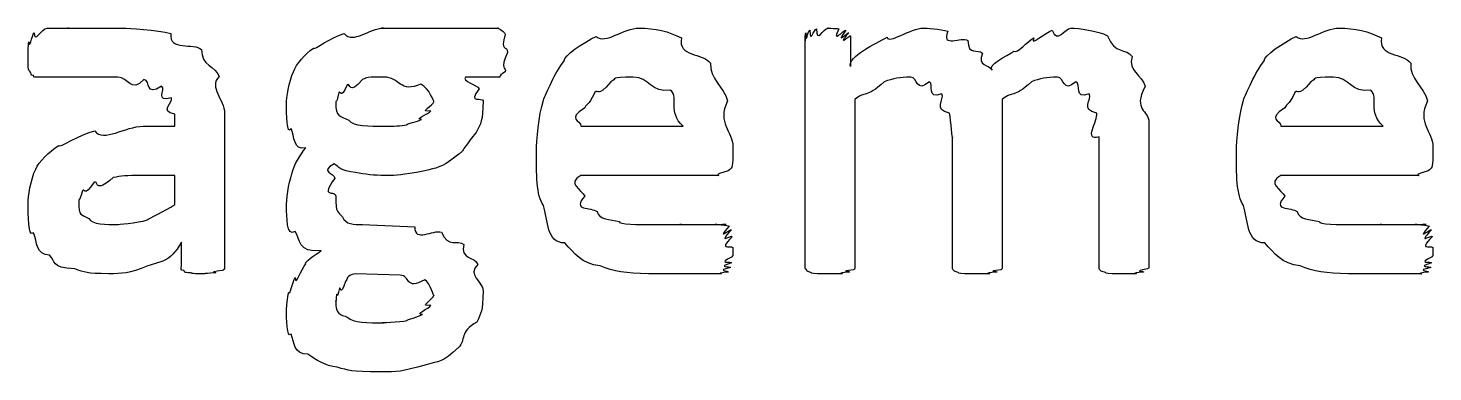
# Model space of a CAD drawing. Header units: millimetres. Extents: x 0 to 216, y 0 to 279.
# Drawn here: x 172.19 to 182.28, y 123.26 to 125.73 of the extents above; entities that cross this region are included whole.
import ezdxf

# ---------------------------------------------------------------- set-up
doc = ezdxf.new("R2010")
doc.units = ezdxf.units.MM
doc.layers.get('0').update_dxf_attribs({"linetype": 'CONTINUOUS'})

msp = doc.modelspace()

# ---------------------------------------------------------------- linework, layer by layer
at = {"color": 0}
for p, q in [((175.03, 125.729), (175.57, 125.729)), ((177.772, 124.021), (177.772, 125.674)), ((178.098, 125.674), (178.098, 125.454)), ((175.636, 125.553), (175.636, 125.553)), ((175.576, 125.377), (175.333, 125.377)), ((175.107, 125.2), (175.107, 125.2)), ((178.131, 125.217), (178.131, 124.021)), ((179.189, 125.217), (179.189, 124.021)), ((173.246, 125.024), (173.246, 125.112)), ((173.604, 125.118), (173.604, 124.021)), ((173.02, 125.024), (173.246, 125.024)), ((176.163, 125.024), (176.896, 125.024)), ((180.242, 125.052), (180.242, 124.021)), ((181.19, 125.024), (181.923, 125.024)), ((178.831, 124.021), (178.831, 124.947)), ((179.884, 124.021), (179.884, 124.947)), ((177.254, 124.875), (177.254, 124.815)), ((182.281, 124.875), (182.281, 124.815)), ((173.246, 124.671), (173.009, 124.671)), ((173.246, 124.462), (173.246, 124.671)), ((177.149, 124.671), (176.163, 124.671)), ((182.177, 124.671), (181.19, 124.671)), ((174.595, 124.318), (174.97, 124.302)), ((173.295, 124.021), (173.295, 124.192)), ((174.865, 123.954), (174.545, 123.965)), ((175.107, 123.811), (175.107, 123.811))]:
    msp.add_line(p, q, dxfattribs=at)
for points in [[(172.237, 125.696), (172.24, 125.611), (172.286, 125.729), (172.331, 125.729)], [(172.331, 125.729), (172.328, 125.729), (172.426, 125.729), (172.485, 125.729)], [(172.485, 125.729), (172.446, 125.729), (172.606, 125.729), (172.672, 125.729)], [(172.672, 125.729), (172.7, 125.729), (172.811, 125.729), (172.882, 125.729)], [(172.882, 125.729), (172.901, 125.729), (173.126, 125.716), (173.218, 125.691)], [(174.462, 125.691), (174.53, 125.611), (174.644, 125.729), (174.744, 125.729)], [(174.744, 125.729), (174.684, 125.729), (174.848, 125.729), (174.892, 125.729)], [(174.892, 125.729), (174.894, 125.729), (174.986, 125.729), (175.03, 125.729)], [(175.57, 125.729), (175.555, 125.729), (175.609, 125.714), (175.62, 125.685)], [(176.273, 125.669), (176.339, 125.611), (176.468, 125.729), (176.582, 125.729)], [(176.582, 125.729), (176.688, 125.729), (176.8, 125.705), (176.885, 125.658)], [(177.778, 125.696), (177.779, 125.597), (177.79, 125.709), (177.806, 125.713)], [(177.806, 125.713), (177.808, 125.608), (177.836, 125.724), (177.855, 125.724)], [(177.855, 125.724), (177.85, 125.611), (177.905, 125.729), (177.938, 125.729)], [(177.938, 125.729), (177.911, 125.729), (177.993, 125.727), (178.015, 125.724)], [(178.015, 125.724), (177.956, 125.608), (178.054, 125.72), (178.065, 125.713)], [(178.065, 125.713), (177.978, 125.597), (178.083, 125.703), (178.087, 125.696)], [(178.362, 125.663), (178.368, 125.611), (178.533, 125.729), (178.621, 125.729)], [(178.621, 125.729), (178.639, 125.729), (178.745, 125.721), (178.798, 125.707)], [(178.798, 125.707), (178.745, 125.582), (178.9, 125.67), (178.941, 125.641)], [(179.415, 125.658), (179.382, 125.589), (179.503, 125.702), (179.547, 125.713)], [(179.547, 125.713), (179.587, 125.611), (179.636, 125.729), (179.68, 125.729)], [(179.68, 125.729), (179.737, 125.729), (179.874, 125.71), (179.944, 125.674)], [(181.3, 125.669), (181.366, 125.611), (181.495, 125.729), (181.609, 125.729)], [(181.609, 125.729), (181.715, 125.729), (181.827, 125.705), (181.912, 125.658)], [(172.193, 125.531), (172.193, 125.523), (172.194, 125.608), (172.198, 125.63)], [(172.198, 125.63), (172.204, 125.567), (172.218, 125.674), (172.237, 125.696)], [(173.218, 125.691), (173.203, 125.56), (173.383, 125.626), (173.439, 125.575)], [(174.242, 125.586), (174.239, 125.564), (174.377, 125.669), (174.462, 125.691)], [(175.62, 125.685), (175.577, 125.553), (175.636, 125.611), (175.636, 125.553)], [(176.042, 125.493), (176.038, 125.531), (176.181, 125.627), (176.273, 125.669)], [(176.885, 125.658), (176.857, 125.52), (177.039, 125.553), (177.094, 125.476)], [(177.772, 125.674), (177.772, 125.582), (177.774, 125.688), (177.778, 125.696)], [(178.087, 125.696), (177.989, 125.582), (178.098, 125.681), (178.098, 125.674)], [(178.098, 125.454), (178.081, 125.523), (178.277, 125.619), (178.362, 125.663)], [(178.941, 125.641), (178.944, 125.527), (179.015, 125.583), (179.046, 125.548)], [(179.272, 125.564), (179.294, 125.542), (179.371, 125.636), (179.415, 125.658)], [(179.944, 125.674), (179.999, 125.538), (180.076, 125.587), (180.121, 125.525)], [(181.069, 125.493), (181.065, 125.531), (181.208, 125.627), (181.3, 125.669)], [(181.912, 125.658), (181.884, 125.52), (182.066, 125.553), (182.122, 125.476)], [(172.193, 125.465), (172.193, 125.457), (172.193, 125.509), (172.193, 125.531)], [(173.439, 125.575), (173.434, 125.457), (173.539, 125.459), (173.565, 125.382)], [(174.099, 125.415), (174.118, 125.472), (174.183, 125.542), (174.242, 125.586)], [(175.636, 125.553), (175.577, 125.432), (175.631, 125.444), (175.62, 125.415)], [(179.046, 125.548), (179.003, 125.454), (179.098, 125.47), (179.117, 125.426)], [(179.117, 125.426), (179.076, 125.465), (179.223, 125.527), (179.272, 125.564)], [(180.121, 125.525), (180.087, 125.417), (180.195, 125.395), (180.214, 125.311)], [(172.209, 125.415), (172.195, 125.417), (172.195, 125.446), (172.193, 125.465)], [(172.231, 125.388), (172.211, 125.391), (172.216, 125.404), (172.209, 125.415)], [(174.049, 125.189), (174.049, 125.218), (174.065, 125.349), (174.099, 125.415)], [(175.62, 125.415), (175.555, 125.377), (175.594, 125.377), (175.576, 125.377)], [(175.893, 125.211), (175.912, 125.258), (175.978, 125.415), (176.042, 125.493)], [(177.094, 125.476), (177.085, 125.366), (177.19, 125.308), (177.216, 125.206)], [(180.92, 125.211), (180.939, 125.258), (181.005, 125.415), (181.069, 125.493)], [(182.122, 125.476), (182.112, 125.366), (182.217, 125.308), (182.243, 125.206)], [(172.259, 125.377), (172.226, 125.377), (172.238, 125.379), (172.231, 125.388)], [(172.331, 125.377), (172.251, 125.377), (172.273, 125.377), (172.259, 125.377)], [(172.452, 125.377), (172.317, 125.377), (172.364, 125.377), (172.331, 125.377)], [(172.617, 125.377), (172.531, 125.377), (172.499, 125.377), (172.452, 125.377)], [(172.838, 125.377), (172.659, 125.377), (172.683, 125.377), (172.617, 125.377)], [(173.025, 125.36), (172.931, 125.258), (172.911, 125.377), (172.838, 125.377)], [(173.152, 125.311), (173.033, 125.236), (173.076, 125.349), (173.025, 125.36)], [(173.223, 125.228), (173.1, 125.192), (173.185, 125.288), (173.152, 125.311)], [(173.565, 125.382), (173.486, 125.302), (173.604, 125.217), (173.604, 125.118)], [(174.485, 125.321), (174.431, 125.207), (174.438, 125.288), (174.424, 125.266)], [(174.595, 125.36), (174.486, 125.24), (174.514, 125.339), (174.485, 125.321)], [(174.749, 125.377), (174.574, 125.377), (174.639, 125.371), (174.595, 125.36)], [(175.014, 125.327), (174.865, 125.258), (174.862, 125.377), (174.749, 125.377)], [(175.107, 125.2), (175.107, 125.196), (175.076, 125.297), (175.014, 125.327)], [(175.333, 125.377), (175.306, 125.35), (175.413, 125.323), (175.433, 125.294)], [(175.433, 125.294), (175.341, 125.178), (175.46, 125.239), (175.46, 125.206)], [(176.378, 125.344), (176.273, 125.218), (176.295, 125.3), (176.262, 125.266)], [(176.538, 125.377), (176.364, 125.377), (176.425, 125.366), (176.378, 125.344)], [(176.808, 125.283), (176.662, 125.258), (176.659, 125.377), (176.538, 125.377)], [(178.34, 125.344), (178.205, 125.218), (178.208, 125.283), (178.131, 125.217)], [(178.533, 125.377), (178.452, 125.377), (178.406, 125.366), (178.34, 125.344)], [(178.665, 125.344), (178.566, 125.258), (178.584, 125.377), (178.533, 125.377)], [(178.754, 125.256), (178.639, 125.218), (178.701, 125.324), (178.665, 125.344)], [(179.398, 125.344), (179.263, 125.218), (179.266, 125.283), (179.189, 125.217)], [(179.586, 125.377), (179.506, 125.377), (179.461, 125.366), (179.398, 125.344)], [(179.718, 125.344), (179.62, 125.258), (179.637, 125.377), (179.586, 125.377)], [(179.812, 125.256), (179.698, 125.218), (179.758, 125.324), (179.718, 125.344)], [(180.214, 125.311), (180.123, 125.134), (180.242, 125.142), (180.242, 125.052)], [(181.405, 125.344), (181.3, 125.218), (181.322, 125.3), (181.289, 125.266)], [(181.565, 125.377), (181.391, 125.377), (181.452, 125.366), (181.405, 125.344)], [(181.835, 125.283), (181.689, 125.258), (181.686, 125.377), (181.565, 125.377)], [(173.246, 125.112), (173.13, 125.126), (173.237, 125.195), (173.223, 125.228)], [(174.424, 125.266), (174.402, 125.163), (174.402, 125.22), (174.402, 125.195)], [(174.402, 125.195), (174.402, 125.086), (174.432, 125.101), (174.496, 125.068)], [(175.085, 125.134), (174.989, 125.119), (175.107, 125.178), (175.107, 125.2)], [(175.46, 125.206), (175.46, 125.06), (175.443, 125.046), (175.411, 124.98)], [(175.843, 124.842), (175.843, 124.92), (175.86, 125.101), (175.893, 125.211)], [(176.262, 125.266), (176.21, 125.156), (176.208, 125.2), (176.191, 125.156)], [(176.896, 125.024), (176.783, 125.134), (176.87, 125.22), (176.808, 125.283)], [(177.216, 125.206), (177.136, 125.042), (177.254, 124.992), (177.254, 124.875)], [(178.809, 125.118), (178.688, 125.141), (178.778, 125.218), (178.754, 125.256)], [(179.867, 125.118), (179.746, 125.141), (179.837, 125.218), (179.812, 125.256)], [(180.87, 124.842), (180.87, 124.92), (180.887, 125.101), (180.92, 125.211)], [(181.289, 125.266), (181.237, 125.156), (181.235, 125.2), (181.218, 125.156)], [(181.923, 125.024), (181.81, 125.134), (181.897, 125.22), (181.835, 125.283)], [(182.243, 125.206), (182.163, 125.042), (182.281, 124.992), (182.281, 124.875)], [(174.082, 125.008), (174.049, 124.947), (174.049, 125.119), (174.049, 125.189)], [(175.019, 125.073), (174.96, 125.075), (175.07, 125.112), (175.085, 125.134)], [(176.191, 125.156), (176.056, 125.071), (176.163, 125.071), (176.163, 125.024)], [(178.831, 124.947), (178.831, 124.916), (178.822, 125.065), (178.809, 125.118)], [(179.884, 124.947), (179.768, 124.916), (179.878, 125.065), (179.867, 125.118)], [(181.218, 125.156), (181.083, 125.071), (181.19, 125.071), (181.19, 125.024)], [(172.413, 124.886), (172.409, 124.861), (172.569, 124.969), (172.672, 124.991)], [(172.672, 124.991), (172.733, 124.906), (172.89, 125.024), (173.02, 125.024)], [(174.187, 124.87), (174.096, 124.843), (174.107, 124.955), (174.082, 125.008)], [(174.496, 125.068), (174.526, 125.024), (174.644, 125.024), (174.754, 125.024)], [(174.754, 125.024), (174.817, 125.024), (174.87, 125.027), (174.914, 125.035)], [(174.914, 125.035), (174.905, 125.042), (174.993, 125.058), (175.019, 125.073)], [(175.411, 124.98), (175.276, 124.81), (175.329, 124.856), (175.267, 124.809)], [(172.248, 124.715), (172.27, 124.77), (172.343, 124.842), (172.413, 124.886)], [(174.088, 124.682), (174.1, 124.748), (174.146, 124.815), (174.187, 124.87)], [(175.267, 124.809), (175.151, 124.718), (175.129, 124.729), (175.041, 124.704)], [(175.893, 124.456), (175.843, 124.52), (175.843, 124.695), (175.843, 124.842)], [(177.254, 124.815), (177.254, 124.715), (177.243, 124.726), (177.221, 124.704)], [(180.92, 124.456), (180.87, 124.52), (180.87, 124.695), (180.87, 124.842)], [(182.281, 124.815), (182.281, 124.715), (182.27, 124.726), (182.248, 124.704)], [(172.193, 124.473), (172.193, 124.513), (172.211, 124.645), (172.248, 124.715)], [(174.391, 124.754), (174.28, 124.696), (174.396, 124.689), (174.396, 124.649)], [(174.545, 124.693), (174.431, 124.704), (174.427, 124.732), (174.391, 124.754)], [(174.754, 124.671), (174.68, 124.671), (174.611, 124.678), (174.545, 124.693)], [(175.041, 124.704), (174.861, 124.671), (174.861, 124.671), (174.754, 124.671)], [(177.221, 124.704), (177.092, 124.671), (177.175, 124.671), (177.149, 124.671)], [(182.248, 124.704), (182.119, 124.671), (182.202, 124.671), (182.177, 124.671)], [(172.667, 124.622), (172.589, 124.506), (172.602, 124.586), (172.584, 124.561)], [(172.805, 124.655), (172.663, 124.535), (172.703, 124.635), (172.667, 124.622)], [(173.009, 124.671), (172.894, 124.671), (172.863, 124.666), (172.805, 124.655)], [(174.049, 124.445), (174.049, 124.491), (174.061, 124.612), (174.088, 124.682)], [(174.396, 124.649), (174.283, 124.502), (174.402, 124.569), (174.402, 124.522)], [(176.163, 124.671), (176.056, 124.616), (176.171, 124.567), (176.191, 124.522)], [(181.19, 124.671), (181.083, 124.616), (181.198, 124.567), (181.218, 124.522)], [(172.584, 124.561), (172.552, 124.458), (172.557, 124.513), (172.557, 124.484)], [(174.402, 124.522), (174.402, 124.395), (174.418, 124.413), (174.451, 124.374)], [(176.191, 124.522), (176.093, 124.413), (176.237, 124.445), (176.279, 124.412)], [(181.218, 124.522), (181.12, 124.413), (181.264, 124.445), (181.306, 124.412)], [(172.231, 124.258), (172.193, 124.222), (172.193, 124.391), (172.193, 124.473)], [(172.557, 124.484), (172.552, 124.376), (172.58, 124.391), (172.628, 124.362)], [(173.047, 124.351), (173.06, 124.365), (173.175, 124.413), (173.246, 124.462)], [(174.11, 124.269), (174.049, 124.222), (174.049, 124.382), (174.049, 124.445)], [(176.047, 124.186), (175.912, 124.186), (175.929, 124.349), (175.893, 124.456)], [(176.279, 124.412), (176.291, 124.351), (176.372, 124.358), (176.439, 124.34)], [(181.074, 124.186), (180.939, 124.186), (180.956, 124.349), (180.92, 124.456)], [(181.306, 124.412), (181.318, 124.351), (181.399, 124.358), (181.466, 124.34)], [(172.628, 124.362), (172.652, 124.318), (172.751, 124.318), (172.843, 124.318)], [(172.843, 124.318), (172.817, 124.318), (172.984, 124.329), (173.047, 124.351)], [(174.451, 124.374), (174.471, 124.318), (174.535, 124.318), (174.595, 124.318)], [(174.97, 124.302), (174.967, 124.186), (175.103, 124.285), (175.162, 124.263)], [(176.439, 124.34), (176.423, 124.318), (176.585, 124.318), (176.681, 124.318)], [(176.681, 124.318), (176.714, 124.318), (176.826, 124.318), (176.885, 124.318)], [(176.885, 124.318), (176.831, 124.318), (176.992, 124.318), (177.034, 124.318)], [(177.034, 124.318), (177.034, 124.318), (177.112, 124.318), (177.139, 124.318)], [(177.139, 124.318), (177.089, 124.318), (177.19, 124.318), (177.205, 124.318)], [(177.205, 124.318), (177.114, 124.318), (177.223, 124.314), (177.227, 124.307)], [(177.227, 124.307), (177.125, 124.189), (177.239, 124.293), (177.243, 124.28)], [(181.466, 124.34), (181.451, 124.318), (181.612, 124.318), (181.708, 124.318)], [(181.708, 124.318), (181.741, 124.318), (181.853, 124.318), (181.912, 124.318)], [(181.912, 124.318), (181.858, 124.318), (182.02, 124.318), (182.061, 124.318)], [(182.061, 124.318), (182.061, 124.318), (182.14, 124.318), (182.166, 124.318)], [(182.166, 124.318), (182.116, 124.318), (182.217, 124.318), (182.232, 124.318)], [(182.232, 124.318), (182.141, 124.318), (182.25, 124.314), (182.254, 124.307)], [(182.254, 124.307), (182.152, 124.189), (182.266, 124.293), (182.27, 124.28)], [(172.347, 124.098), (172.248, 124.098), (172.26, 124.194), (172.231, 124.258)], [(173.295, 124.192), (173.207, 124.038), (173.141, 124.056), (173.053, 124.021)], [(174.297, 124.131), (174.129, 124.112), (174.149, 124.214), (174.11, 124.269)], [(175.162, 124.263), (175.206, 124.145), (175.278, 124.215), (175.322, 124.175)], [(176.301, 124.021), (176.166, 124.038), (176.116, 124.112), (176.047, 124.186)], [(177.243, 124.28), (177.133, 124.164), (177.249, 124.252), (177.249, 124.23)], [(177.249, 124.23), (177.136, 124.12), (177.254, 124.181), (177.254, 124.147)], [(181.328, 124.021), (181.193, 124.038), (181.143, 124.112), (181.074, 124.186)], [(182.27, 124.28), (182.16, 124.164), (182.276, 124.252), (182.276, 124.23)], [(182.276, 124.23), (182.163, 124.12), (182.281, 124.181), (182.281, 124.147)], [(172.529, 123.999), (172.347, 124.01), (172.398, 124.054), (172.347, 124.098)], [(174.187, 124.037), (174.173, 124.045), (174.256, 124.101), (174.297, 124.131)], [(175.322, 124.175), (175.295, 124.068), (175.399, 124.09), (175.422, 124.032)], [(177.249, 124.087), (177.133, 124.032), (177.246, 124.056), (177.243, 124.043)], [(177.254, 124.147), (177.254, 124.065), (177.251, 124.105), (177.249, 124.087)], [(182.276, 124.087), (182.16, 124.032), (182.273, 124.056), (182.27, 124.043)], [(182.281, 124.147), (182.281, 124.065), (182.279, 124.105), (182.276, 124.087)], [(172.772, 123.965), (172.607, 123.965), (172.602, 123.977), (172.529, 123.999)], [(173.053, 124.021), (172.912, 123.965), (172.871, 123.965), (172.772, 123.965)], [(173.312, 123.988), (173.28, 123.988), (173.295, 124.006), (173.295, 124.021)], [(173.361, 123.971), (173.302, 123.972), (173.323, 123.98), (173.312, 123.988)], [(173.587, 123.988), (173.463, 123.972), (173.56, 123.974), (173.538, 123.971)], [(173.604, 124.021), (173.604, 123.988), (173.598, 123.994), (173.587, 123.988)], [(174.11, 123.938), (174.111, 123.863), (174.157, 124.004), (174.187, 124.037)], [(175.422, 124.032), (175.341, 123.954), (175.46, 123.913), (175.46, 123.839)], [(176.648, 123.965), (176.483, 123.965), (176.4, 123.983), (176.301, 124.021)], [(177.238, 124.01), (177.122, 123.983), (177.228, 123.988), (177.221, 123.977)], [(177.243, 124.043), (177.129, 124.006), (177.24, 124.021), (177.238, 124.01)], [(177.778, 123.999), (177.772, 123.994), (177.772, 124.012), (177.772, 124.021)], [(177.806, 123.977), (177.783, 123.98), (177.785, 123.99), (177.778, 123.999)], [(178.12, 123.993), (178, 123.98), (178.106, 123.983), (178.092, 123.977)], [(178.131, 124.021), (178.128, 123.99), (178.127, 124), (178.12, 123.993)], [(178.836, 123.993), (178.831, 123.99), (178.831, 124.01), (178.831, 124.021)], [(178.864, 123.977), (178.842, 123.98), (178.843, 123.989), (178.836, 123.993)], [(179.178, 123.993), (179.058, 123.98), (179.164, 123.983), (179.15, 123.977)], [(179.189, 124.021), (179.186, 123.99), (179.185, 124), (179.178, 123.993)], [(179.889, 123.993), (179.885, 123.99), (179.884, 124.01), (179.884, 124.021)], [(179.922, 123.977), (179.896, 123.98), (179.896, 123.989), (179.889, 123.993)], [(180.231, 123.999), (180.112, 123.98), (180.217, 123.983), (180.203, 123.977)], [(180.242, 124.021), (180.242, 123.994), (180.238, 124.006), (180.231, 123.999)], [(181.675, 123.965), (181.51, 123.965), (181.427, 123.983), (181.328, 124.021)], [(182.265, 124.01), (182.149, 123.983), (182.255, 123.988), (182.248, 123.977)], [(182.27, 124.043), (182.156, 124.006), (182.268, 124.021), (182.265, 124.01)], [(173.45, 123.965), (173.346, 123.965), (173.383, 123.967), (173.361, 123.971)], [(173.538, 123.971), (173.423, 123.965), (173.489, 123.965), (173.45, 123.965)], [(174.065, 123.833), (174.071, 123.797), (174.09, 123.905), (174.11, 123.938)], [(174.473, 123.91), (174.431, 123.793), (174.44, 123.876), (174.429, 123.861)], [(174.545, 123.965), (174.468, 123.948), (174.491, 123.93), (174.473, 123.91)], [(175.041, 123.921), (174.901, 123.842), (174.938, 123.954), (174.865, 123.954)], [(175.107, 123.811), (175.107, 123.793), (175.085, 123.897), (175.041, 123.921)], [(176.863, 123.965), (176.692, 123.965), (176.725, 123.965), (176.648, 123.965)], [(177.039, 123.965), (176.941, 123.965), (176.929, 123.965), (176.863, 123.965)], [(177.166, 123.965), (177.045, 123.965), (177.09, 123.965), (177.039, 123.965)], [(177.221, 123.977), (177.111, 123.965), (177.199, 123.965), (177.166, 123.965)], [(177.861, 123.965), (177.808, 123.968), (177.819, 123.972), (177.806, 123.977)], [(177.949, 123.965), (177.856, 123.965), (177.885, 123.965), (177.861, 123.965)], [(178.037, 123.965), (177.927, 123.965), (177.985, 123.965), (177.949, 123.965)], [(178.092, 123.977), (177.974, 123.968), (178.062, 123.968), (178.037, 123.965)], [(178.919, 123.965), (178.866, 123.968), (178.878, 123.972), (178.864, 123.977)], [(179.007, 123.965), (178.915, 123.965), (178.944, 123.965), (178.919, 123.965)], [(179.095, 123.965), (178.985, 123.965), (179.043, 123.965), (179.007, 123.965)], [(179.15, 123.977), (179.029, 123.968), (179.117, 123.968), (179.095, 123.965)], [(179.977, 123.965), (179.925, 123.968), (179.936, 123.972), (179.922, 123.977)], [(180.066, 123.965), (179.969, 123.965), (179.999, 123.965), (179.977, 123.965)], [(180.148, 123.965), (180.039, 123.965), (180.099, 123.965), (180.066, 123.965)], [(180.203, 123.977), (180.087, 123.968), (180.173, 123.968), (180.148, 123.965)], [(181.89, 123.965), (181.719, 123.965), (181.752, 123.965), (181.675, 123.965)], [(182.066, 123.965), (181.968, 123.965), (181.956, 123.965), (181.89, 123.965)], [(182.193, 123.965), (182.072, 123.965), (182.117, 123.965), (182.066, 123.965)], [(182.248, 123.977), (182.138, 123.965), (182.226, 123.965), (182.193, 123.965)], [(174.049, 123.712), (174.049, 123.72), (174.055, 123.793), (174.065, 123.833)], [(174.407, 123.817), (174.402, 123.731), (174.402, 123.782), (174.402, 123.767)], [(174.429, 123.861), (174.409, 123.764), (174.41, 123.832), (174.407, 123.817)], [(175.085, 123.74), (174.989, 123.72), (175.107, 123.787), (175.107, 123.811)], [(175.46, 123.839), (175.46, 123.687), (175.445, 123.688), (175.416, 123.618)], [(174.082, 123.53), (174.049, 123.496), (174.049, 123.646), (174.049, 123.712)], [(174.402, 123.767), (174.402, 123.665), (174.431, 123.678), (174.49, 123.651)], [(175.025, 123.673), (174.964, 123.672), (175.074, 123.715), (175.085, 123.74)], [(174.49, 123.651), (174.523, 123.613), (174.636, 123.613), (174.744, 123.613)], [(174.744, 123.613), (174.699, 123.613), (174.87, 123.618), (174.914, 123.629)], [(174.914, 123.629), (174.909, 123.635), (174.999, 123.656), (175.025, 123.673)], [(175.416, 123.618), (175.284, 123.547), (175.341, 123.489), (175.284, 123.436)], [(174.203, 123.387), (174.096, 123.385), (174.107, 123.475), (174.082, 123.53)], [(174.413, 123.293), (174.324, 123.304), (174.258, 123.347), (174.203, 123.387)], [(175.284, 123.436), (175.165, 123.323), (175.147, 123.34), (175.052, 123.31)], [(174.727, 123.26), (174.497, 123.26), (174.501, 123.271), (174.413, 123.293)], [(175.052, 123.31), (174.861, 123.26), (174.851, 123.26), (174.727, 123.26)]]:
    msp.add_open_spline(points, degree=3, dxfattribs=at)

doc.saveas('drawing.dxf')
